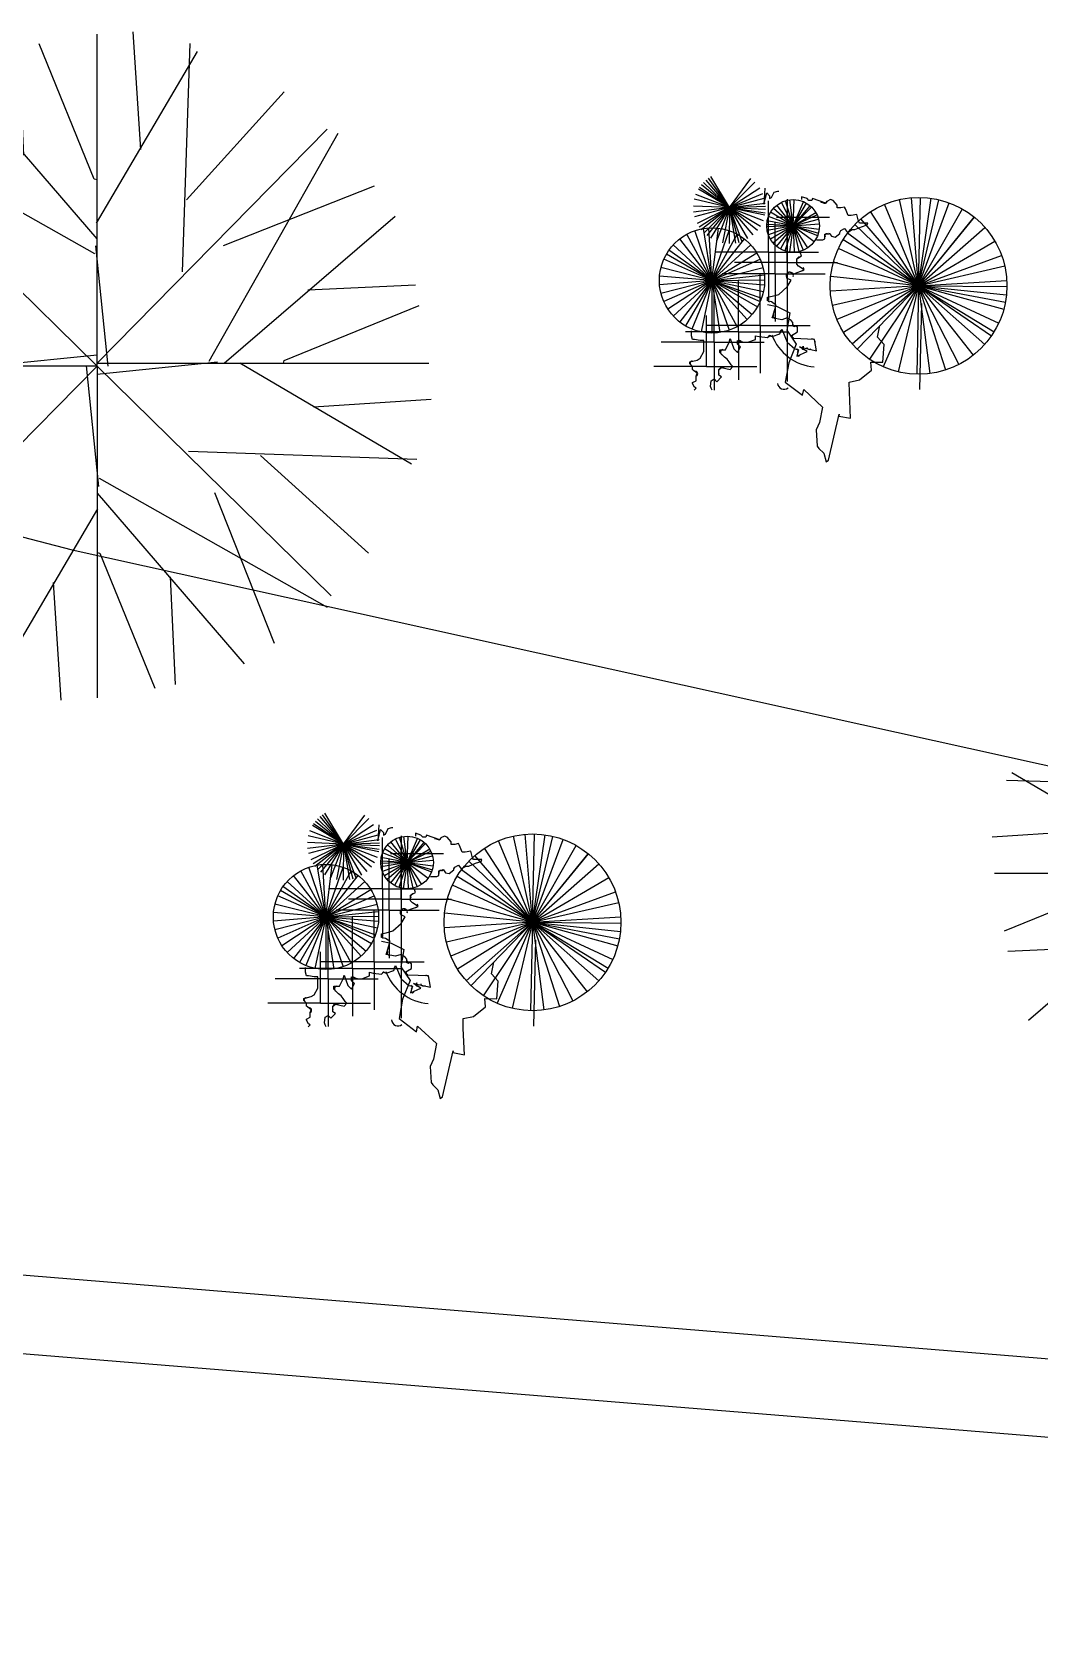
# Model space of a CAD drawing. Header units: millimetres. Extents: x 387 to 811, y 539 to 827.
# Drawn here: x 618.22 to 623.33, y 738.16 to 746.26 of the extents above; entities that cross this region are included whole.
import ezdxf

# ---------------------------------------------------------------- set-up
doc = ezdxf.new("R2010")
doc.units = ezdxf.units.MM
for name, color, linetype in [('cuvas de nível', 51, 'Continuous'), ('MOBILIARIO', 3, 'Continuous'), ('vegetação', 112, 'Continuous')]:
    doc.layers.add(name, color=color, linetype=linetype)

# ---------------------------------------------------------------- blocks, each defined once
blk = doc.blocks.new('T2', base_point=(179.76, 122.92))
for p, q in [((179.27, 156.4), (169.42, 180.59)), ((179.76, 122.92), (179.76, 182.32)), ((187.6, 161.67), (186.23, 182.74)), ((166.66, 160.66), (165.76, 179.9)), ((179.68, 148.48), (197.76, 179.21)), ((179.77, 145.68), (153.43, 176.25)), ((158.72, 145.53), (148.04, 172.54)), ((179.38, 143.01), (138.6, 166.06)), ((137.87, 164.08), (179.76, 122.92)), ((150.5, 138.92), (131.2, 156.4)), ((179.76, 156.27), (179.27, 156.4)), ((181.73, 122.9), (179.52, 144.47)), ((163.39, 138.18), (122.51, 139.57))]:
    blk.add_line(p, q)
blk = doc.blocks.new('AHUA1PL2')
for p, q in [((-0.0139, 0.9484), (-0.2932, 1.634)), ((0, 0), (0, 1.6829)), ((0.2221, 1.0978), (0.1833, 1.6947)), ((-0.3713, 1.0693), (-0.3968, 1.6144)), ((-0.0024, 0.7242), (0.5099, 1.5949)), ((0.0003, 0.6449), (-0.7461, 1.511)), ((-0.5963, 0.6406), (-0.8989, 1.4057)), ((-0.0108, 0.5691), (-1.1663, 1.2222)), ((-1.187, 1.1662), (0, 0)), ((-0.8293, 0.4533), (-1.376, 0.9485)), ((-0.0001, 0.9449), (-0.0139, 0.9484)), ((0.0558, -0.0005), (-0.007, 0.6104)), ((-0.464, 0.4323), (-1.6222, 0.4717))]:
    blk.add_line(p, q)
at = {"xscale": 0.02833333322, "yscale": 0.02833333322, "zscale": 0.02833333322}
for p, rotation in [((0, 0.0148), 269.9999999999999), ((0, 0), 89.99999999999999), ((0, 0), 180)]:
    blk.add_blockref('T2', p, dxfattribs=dict(at, rotation=rotation))

msp = doc.modelspace()

# ---------------------------------------------------------------- linework, layer by layer
at = {"layer": 'cuvas de nível'}
msp.add_polyline3d([(613.188, 744.9977, 81.9656), (618.4282, 743.6334, 81.9656), (626.0682, 741.9434, 81.9656), (633.6682, 740.1334, 81.9656), (635.3145, 739.1061, 81.9656)], dxfattribs=at)
at = {"layer": 'MOBILIARIO'}
for p, q in [((612.9336, 740.3858, 31.9656), (635.3145, 738.5545, 31.9656)), ((612.5127, 740.0189, 31.9656), (635.3151, 738.16, -1.4466))]:
    msp.add_line(p, q, dxfattribs=at)
at = {"layer": 'vegetação'}
for p, q in [((621.7602, 745.3705, 31.9656), (621.6084, 745.4725, 31.9656)), ((621.7602, 745.3705, 31.9656), (621.6182, 745.4857, 31.9656)), ((621.7602, 745.3705, 31.9656), (621.6291, 745.498, 31.9656)), ((621.7602, 745.3705, 31.9656), (621.642, 745.51, 31.9656)), ((621.7602, 745.3705, 31.9656), (621.654, 745.5193, 31.9656)), ((621.7602, 745.3705, 31.9656), (621.6666, 745.5276, 31.9656)), ((621.7602, 745.3705, 31.9656), (621.869, 745.5175, 31.9656)), ((621.7602, 745.3705, 31.9656), (621.8896, 745.4998, 31.9656)), ((621.7602, 745.3705, 31.9656), (621.9137, 745.4699, 31.9656)), ((621.7602, 745.3705, 31.9656), (621.9137, 745.4699, 31.9656)), ((621.7602, 745.3705, 31.9656), (621.5823, 745.4127, 31.9656)), ((621.7602, 745.3705, 31.9656), (621.5898, 745.4369, 31.9656)), ((621.7602, 745.3705, 31.9656), (621.6031, 745.4641, 31.9656)), ((621.7602, 745.3705, 31.9656), (621.929, 745.4409, 31.9656)), ((621.7602, 745.3705, 31.9656), (621.9369, 745.4176, 31.9656)), ((621.7602, 745.3705, 31.9656), (621.9417, 745.3931, 31.9656)), ((621.9587, 745.1444, 31.9656), (621.9587, 745.4045, 31.9656)), ((622.0831, 745.2774, 31.9656), (622.0245, 745.3973, 31.9656)), ((622.0831, 745.2774, 31.9656), (622.045, 745.4053, 31.9656)), ((622.0535, 745.4132, 31.9656), (622.0535, 744.4874, 31.9656)), ((622.0831, 745.2774, 31.9656), (622.0666, 745.4098, 31.9656)), ((622.0831, 745.2774, 31.9656), (622.0886, 745.4107, 31.9656)), ((622.0831, 745.2774, 31.9656), (622.1366, 745.3997, 31.9656)), ((622.0831, 745.2774, 31.9656), (622.1514, 745.392, 31.9656)), ((622.7195, 744.9736, 31.9656), (622.5465, 745.3871, 31.9656)), ((622.7195, 744.9736, 31.9656), (622.6231, 745.4114, 31.9656)), ((622.7195, 744.9736, 31.9656), (622.6828, 745.4203, 31.9656)), ((622.7195, 744.9736, 31.9656), (622.7292, 745.4217, 31.9656)), ((622.7195, 744.9736, 31.9656), (622.7831, 745.4173, 31.9656)), ((622.7195, 744.9736, 31.9656), (622.8226, 745.4098, 31.9656)), ((622.7195, 744.9736, 31.9656), (622.8742, 745.3943, 31.9656)), ((621.7602, 745.3705, 31.9656), (621.5775, 745.378, 31.9656)), ((621.7602, 745.3705, 31.9656), (621.5788, 745.3475, 31.9656)), ((621.7602, 745.3705, 31.9656), (621.5835, 745.3233, 31.9656)), ((621.7602, 745.3705, 31.9656), (621.5959, 745.2901, 31.9656)), ((621.7602, 745.3705, 31.9656), (621.6067, 745.271, 31.9656)), ((621.7602, 745.3705, 31.9656), (621.6163, 745.2576, 31.9656)), ((621.7602, 745.3705, 31.9656), (621.6309, 745.2411, 31.9656)), ((621.7602, 745.3705, 31.9656), (621.645, 745.2284, 31.9656)), ((621.7602, 745.3705, 31.9656), (621.6651, 745.2143, 31.9656)), ((621.7602, 745.3705, 31.9656), (621.6945, 745.1998, 31.9656)), ((621.7602, 745.3705, 31.9656), (621.726, 745.1908, 31.9656)), ((621.7602, 745.3705, 31.9656), (621.7587, 745.1876, 31.9656)), ((621.7602, 745.3705, 31.9656), (621.943, 745.3771, 31.9656)), ((621.7602, 745.3705, 31.9656), (621.8794, 745.2317, 31.9656)), ((621.7602, 745.3705, 31.9656), (621.8527, 745.2127, 31.9656)), ((621.7602, 745.3705, 31.9656), (621.9309, 745.3047, 31.9656)), ((621.7602, 745.3705, 31.9656), (621.9173, 745.2768, 31.9656)), ((621.7602, 745.3705, 31.9656), (621.9022, 745.2552, 31.9656)), ((621.7602, 745.3705, 31.9656), (621.9022, 745.2552, 31.9656)), ((621.7602, 745.3705, 31.9656), (621.9413, 745.3444, 31.9656)), ((621.7602, 745.3705, 31.9656), (621.943, 745.3629, 31.9656)), ((621.7602, 745.3705, 31.9656), (621.9392, 745.3329, 31.9656)), ((621.7602, 745.3705, 31.9656), (621.7914, 745.1902, 31.9656)), ((621.7602, 745.3705, 31.9656), (621.8074, 745.1937, 31.9656)), ((621.7602, 745.3705, 31.9656), (621.823, 745.1987, 31.9656)), ((622.0831, 745.2774, 31.9656), (621.9586, 745.3253, 31.9656)), ((622.0831, 745.2774, 31.9656), (621.9691, 745.3468, 31.9656)), ((622.0831, 745.2774, 31.9656), (621.9833, 745.366, 31.9656)), ((622.2678, 745.3206, 31.9656), (621.9994, 745.3206, 31.9656)), ((622.0831, 745.2774, 31.9656), (622.0008, 745.3824, 31.9656)), ((622.0538, 745.092, 31.9656), (622.0538, 745.3521, 31.9656)), ((622.0831, 745.2774, 31.9656), (622.1694, 745.3792, 31.9656)), ((622.0831, 745.2774, 31.9656), (622.1762, 745.3731, 31.9656)), ((622.0831, 745.2774, 31.9656), (622.1978, 745.3457, 31.9656)), ((622.0831, 745.2774, 31.9656), (622.2038, 745.3343, 31.9656)), ((622.0831, 745.2774, 31.9656), (622.2121, 745.3118, 31.9656)), ((622.0831, 745.2774, 31.9656), (622.2121, 745.3118, 31.9656)), ((622.7195, 744.9736, 31.9656), (622.4272, 745.3134, 31.9656)), ((622.7195, 744.9736, 31.9656), (622.4755, 745.3496, 31.9656)), ((622.7195, 744.9736, 31.9656), (622.9413, 745.3631, 31.9656)), ((622.7195, 744.9736, 31.9656), (623.0016, 745.3219, 31.9656)), ((622.7195, 744.9736, 31.9656), (623.0024, 745.3213, 31.9656)), ((621.6719, 745.0008, 31.9656), (621.5449, 745.2355, 31.9656)), ((621.6719, 745.0008, 31.9656), (621.5853, 745.2532, 31.9656)), ((621.6719, 745.0008, 31.9656), (621.628, 745.2641, 31.9656)), ((621.6719, 745.0008, 31.9656), (621.6562, 745.2672, 31.9656)), ((621.6719, 745.0008, 31.9656), (621.7041, 745.2658, 31.9656)), ((621.6719, 745.0008, 31.9656), (621.7586, 745.2532, 31.9656)), ((621.6719, 745.0008, 31.9656), (621.799, 745.2355, 31.9656)), ((622.0831, 745.2774, 31.9656), (621.9498, 745.2845, 31.9656)), ((622.0831, 745.2774, 31.9656), (621.9498, 745.2719, 31.9656)), ((622.0831, 745.2774, 31.9656), (621.9516, 745.2547, 31.9656)), ((622.0831, 745.2774, 31.9656), (621.952, 745.3023, 31.9656)), ((622.0831, 745.2774, 31.9656), (621.9578, 745.2315, 31.9656)), ((622.0831, 745.2774, 31.9656), (621.968, 745.2099, 31.9656)), ((622.0831, 745.2774, 31.9656), (621.9819, 745.1904, 31.9656)), ((621.992, 745.0348, 31.9656), (621.992, 745.295, 31.9656)), ((622.0831, 745.2774, 31.9656), (621.999, 745.1737, 31.9656)), ((622.0831, 745.2774, 31.9656), (621.999, 745.1737, 31.9656)), ((622.0831, 745.2774, 31.9656), (622.0189, 745.1604, 31.9656)), ((622.0831, 745.2774, 31.9656), (622.0408, 745.1508, 31.9656)), ((622.0831, 745.2774, 31.9656), (622.0641, 745.1453, 31.9656)), ((622.0831, 745.2774, 31.9656), (622.2161, 745.2882, 31.9656)), ((622.0831, 745.2774, 31.9656), (622.2156, 745.2609, 31.9656)), ((622.0831, 745.2774, 31.9656), (622.2077, 745.2294, 31.9656)), ((622.0831, 745.2774, 31.9656), (622.2115, 745.2408, 31.9656)), ((622.0831, 745.2774, 31.9656), (622.088, 745.144, 31.9656)), ((622.0831, 745.2774, 31.9656), (622.1117, 745.147, 31.9656)), ((622.0831, 745.2774, 31.9656), (622.1904, 745.198, 31.9656)), ((622.0831, 745.2774, 31.9656), (622.1557, 745.1654, 31.9656)), ((622.0831, 745.2774, 31.9656), (622.1345, 745.1542, 31.9656)), ((622.0831, 745.2774, 31.9656), (622.1557, 745.1654, 31.9656)), ((622.7195, 744.9736, 31.9656), (622.3589, 745.2399, 31.9656)), ((622.7195, 744.9736, 31.9656), (622.3964, 745.2843, 31.9656)), ((622.7195, 744.9736, 31.9656), (623.0557, 745.27, 31.9656)), ((621.6719, 745.0008, 31.9656), (621.4538, 745.1546, 31.9656)), ((621.6719, 745.0008, 31.9656), (621.4756, 745.1816, 31.9656)), ((621.6719, 745.0008, 31.9656), (621.508, 745.2114, 31.9656)), ((621.6719, 745.0008, 31.9656), (621.8359, 745.2114, 31.9656)), ((621.6719, 745.0008, 31.9656), (621.8683, 745.1816, 31.9656)), ((621.9587, 745.1444, 31.9656), (621.6903, 745.1444, 31.9656)), ((621.9587, 745.1444, 31.9656), (621.9587, 744.9018, 31.9656)), ((621.9587, 745.1444, 31.9656), (622.2125, 745.1444, 31.9656)), ((622.7195, 744.9736, 31.9656), (622.313, 745.1625, 31.9656)), ((622.7195, 744.9736, 31.9656), (622.3365, 745.2065, 31.9656)), ((622.7195, 744.9736, 31.9656), (623.106, 745.2005, 31.9656)), ((621.6719, 745.0008, 31.9656), (621.4132, 745.0663, 31.9656)), ((621.6719, 745.0008, 31.9656), (621.4275, 745.108, 31.9656)), ((621.6719, 745.0008, 31.9656), (621.4409, 745.1345, 31.9656)), ((621.6719, 745.0008, 31.9656), (621.8992, 745.1409, 31.9656)), ((621.6719, 745.0008, 31.9656), (621.9164, 745.108, 31.9656)), ((621.6719, 745.0008, 31.9656), (621.9307, 745.0663, 31.9656)), ((622.0538, 745.092, 31.9656), (621.7854, 745.092, 31.9656)), ((622.0538, 745.092, 31.9656), (622.3076, 745.092, 31.9656)), ((622.0538, 745.092, 31.9656), (622.0538, 744.8494, 31.9656)), ((622.7195, 744.9736, 31.9656), (622.2875, 745.0931, 31.9656)), ((622.7195, 744.9736, 31.9656), (623.1403, 745.1279, 31.9656)), ((622.7195, 744.9736, 31.9656), (623.1563, 745.0742, 31.9656)), ((621.6719, 745.0008, 31.9656), (621.4059, 745.0228, 31.9656)), ((621.6719, 745.0008, 31.9656), (621.4059, 744.9787, 31.9656)), ((621.6719, 745.0008, 31.9656), (621.4132, 744.9352, 31.9656)), ((621.6719, 745.0008, 31.9656), (621.4275, 744.8935, 31.9656)), ((621.6719, 745.0008, 31.9656), (621.4485, 744.8548, 31.9656)), ((621.6719, 745.0008, 31.9656), (621.4756, 744.82, 31.9656)), ((621.6719, 745.0008, 31.9656), (621.508, 744.7901, 31.9656)), ((621.6719, 745.0008, 31.9656), (621.5382, 744.7697, 31.9656)), ((621.6719, 745.0008, 31.9656), (621.5705, 744.7539, 31.9656)), ((621.6719, 745.0008, 31.9656), (621.6162, 744.7397, 31.9656)), ((621.6719, 745.0008, 31.9656), (621.6162, 744.7397, 31.9656)), ((621.6719, 745.0008, 31.9656), (621.9374, 745.0284, 31.9656)), ((621.6719, 745.0008, 31.9656), (621.9389, 745.0045, 31.9656)), ((621.6719, 745.0008, 31.9656), (621.933, 744.945, 31.9656)), ((621.6719, 745.0008, 31.9656), (621.938, 744.9787, 31.9656)), ((621.6719, 745.0008, 31.9656), (621.7586, 744.7483, 31.9656)), ((621.6719, 745.0008, 31.9656), (621.799, 744.766, 31.9656)), ((621.6719, 745.0008, 31.9656), (621.8754, 744.828, 31.9656)), ((621.6719, 745.0008, 31.9656), (621.8504, 744.8022, 31.9656)), ((621.6719, 745.0008, 31.9656), (621.9164, 744.8935, 31.9656)), ((621.6719, 745.0008, 31.9656), (621.903, 744.8671, 31.9656)), ((621.6719, 745.0008, 31.9656), (621.903, 744.8671, 31.9656)), ((621.6719, 745.0008, 31.9656), (621.9231, 744.9105, 31.9656)), ((621.6719, 745.0008, 31.9656), (621.6719, 744.7338, 31.9656)), ((621.6719, 745.0008, 31.9656), (621.7115, 744.7368, 31.9656)), ((621.992, 745.0348, 31.9656), (621.7236, 745.0348, 31.9656)), ((621.8065, 744.7396, 31.9656), (621.8065, 744.9997, 31.9656)), ((621.9159, 744.7729, 31.9656), (621.9159, 745.0331, 31.9656)), ((621.992, 745.0348, 31.9656), (622.2458, 745.0348, 31.9656)), ((621.992, 745.0348, 31.9656), (621.992, 744.7922, 31.9656)), ((622.7195, 744.9736, 31.9656), (622.2737, 745.0203, 31.9656)), ((622.7195, 744.9736, 31.9656), (623.1668, 745.0009, 31.9656)), ((621.6828, 744.6872, 31.9656), (621.6828, 744.9473, 31.9656)), ((622.7195, 744.9736, 31.9656), (622.2721, 744.9463, 31.9656)), ((622.7195, 744.9736, 31.9656), (622.2827, 744.8731, 31.9656)), ((622.7195, 744.9736, 31.9656), (622.3052, 744.8025, 31.9656)), ((622.7195, 744.9736, 31.9656), (622.339, 744.7367, 31.9656)), ((622.7195, 744.9736, 31.9656), (622.3832, 744.6773, 31.9656)), ((622.7195, 744.9736, 31.9656), (622.4072, 744.6521, 31.9656)), ((622.7195, 744.9736, 31.9656), (622.4697, 744.6015, 31.9656)), ((622.7195, 744.9736, 31.9656), (622.5401, 744.5629, 31.9656)), ((622.7195, 744.9736, 31.9656), (622.6163, 744.5375, 31.9656)), ((622.7195, 744.9736, 31.9656), (622.6163, 744.5375, 31.9656)), ((622.7195, 744.9736, 31.9656), (622.7097, 744.5255, 31.9656)), ((622.7195, 744.9736, 31.9656), (622.9242, 744.5749, 31.9656)), ((622.7195, 744.9736, 31.9656), (623.0893, 744.7204, 31.9656)), ((622.7195, 744.9736, 31.9656), (623.1024, 744.7408, 31.9656)), ((622.7195, 744.9736, 31.9656), (623.0547, 744.6761, 31.9656)), ((622.7195, 744.9736, 31.9656), (623.1024, 744.7408, 31.9656)), ((622.7195, 744.9736, 31.9656), (622.9962, 744.6211, 31.9656)), ((622.7195, 744.9736, 31.9656), (623.1259, 744.7847, 31.9656)), ((622.7195, 744.9736, 31.9656), (623.1515, 744.8542, 31.9656)), ((622.7195, 744.9736, 31.9656), (622.8558, 744.5467, 31.9656)), ((622.7195, 744.9736, 31.9656), (623.1652, 744.9269, 31.9656)), ((622.7195, 744.9736, 31.9656), (623.1598, 744.8902, 31.9656)), ((622.7195, 744.9736, 31.9656), (623.1677, 744.9701, 31.9656)), ((622.7195, 744.9736, 31.9656), (622.7762, 744.529, 31.9656)), ((621.6447, 744.5634, 31.9656), (621.6447, 744.8235, 31.9656)), ((622.7263, 744.4468, 31.9656), (622.7358, 744.8836, 31.9656)), ((621.8065, 744.7396, 31.9656), (621.5381, 744.7396, 31.9656)), ((621.9159, 744.7729, 31.9656), (621.6475, 744.7729, 31.9656)), ((621.8065, 744.7396, 31.9656), (621.8065, 744.497, 31.9656)), ((621.8065, 744.7396, 31.9656), (622.0603, 744.7396, 31.9656)), ((621.9159, 744.7729, 31.9656), (621.9159, 744.5303, 31.9656)), ((621.9159, 744.7729, 31.9656), (622.1697, 744.7729, 31.9656)), ((621.6828, 744.6872, 31.9656), (621.4144, 744.6872, 31.9656)), ((621.6828, 744.6872, 31.9656), (621.9366, 744.6872, 31.9656)), ((621.6828, 744.6872, 31.9656), (621.6828, 744.4446, 31.9656)), ((621.6447, 744.5634, 31.9656), (621.3763, 744.5634, 31.9656)), ((621.6447, 744.5634, 31.9656), (621.8986, 744.5634, 31.9656)), ((619.8029, 742.1416, 31.9656), (619.6458, 742.2352, 31.9656)), ((619.8029, 742.1416, 31.9656), (619.6511, 742.2436, 31.9656)), ((619.8029, 742.1416, 31.9656), (619.6609, 742.2568, 31.9656)), ((619.8029, 742.1416, 31.9656), (619.6718, 742.2691, 31.9656)), ((619.8029, 742.1416, 31.9656), (619.6847, 742.2812, 31.9656)), ((619.8029, 742.1416, 31.9656), (619.6966, 742.2905, 31.9656)), ((619.8029, 742.1416, 31.9656), (619.7093, 742.2987, 31.9656)), ((619.8029, 742.1416, 31.9656), (619.9116, 742.2886, 31.9656)), ((619.8029, 742.1416, 31.9656), (619.9322, 742.2709, 31.9656)), ((619.8029, 742.1416, 31.9656), (619.9564, 742.241, 31.9656)), ((619.8029, 742.1416, 31.9656), (619.9564, 742.241, 31.9656)), ((619.8029, 742.1416, 31.9656), (619.6202, 742.1491, 31.9656)), ((619.8029, 742.1416, 31.9656), (619.6249, 742.1838, 31.9656)), ((619.8029, 742.1416, 31.9656), (619.6325, 742.2081, 31.9656)), ((619.8029, 742.1416, 31.9656), (619.9717, 742.212, 31.9656)), ((619.8029, 742.1416, 31.9656), (619.9796, 742.1887, 31.9656)), ((619.8029, 742.1416, 31.9656), (619.9844, 742.1642, 31.9656)), ((619.8029, 742.1416, 31.9656), (619.9857, 742.1482, 31.9656)), ((620.0013, 741.9155, 31.9656), (620.0013, 742.1756, 31.9656)), ((620.1258, 742.0485, 31.9656), (620.0435, 742.1536, 31.9656)), ((620.1258, 742.0485, 31.9656), (620.0672, 742.1684, 31.9656)), ((620.1258, 742.0485, 31.9656), (620.0877, 742.1764, 31.9656)), ((620.0962, 742.1843, 31.9656), (620.0962, 741.2585, 31.9656)), ((620.1258, 742.0485, 31.9656), (620.1093, 742.181, 31.9656)), ((620.1258, 742.0485, 31.9656), (620.1313, 742.1819, 31.9656)), ((620.1258, 742.0485, 31.9656), (620.1793, 742.1708, 31.9656)), ((620.1258, 742.0485, 31.9656), (620.1941, 742.1632, 31.9656)), ((620.1258, 742.0485, 31.9656), (620.212, 742.1504, 31.9656)), ((620.7621, 741.7448, 31.9656), (620.5892, 742.1583, 31.9656)), ((620.7621, 741.7448, 31.9656), (620.6658, 742.1825, 31.9656)), ((620.7621, 741.7448, 31.9656), (620.7254, 742.1915, 31.9656)), ((620.7621, 741.7448, 31.9656), (620.7719, 742.1929, 31.9656)), ((620.7621, 741.7448, 31.9656), (620.8258, 742.1884, 31.9656)), ((620.7621, 741.7448, 31.9656), (620.8653, 742.1809, 31.9656)), ((620.7621, 741.7448, 31.9656), (620.9168, 742.1654, 31.9656)), ((619.8029, 742.1416, 31.9656), (619.6214, 742.1186, 31.9656)), ((619.8029, 742.1416, 31.9656), (619.6262, 742.0944, 31.9656)), ((619.8029, 742.1416, 31.9656), (619.6386, 742.0613, 31.9656)), ((619.8029, 742.1416, 31.9656), (619.6494, 742.0421, 31.9656)), ((619.8029, 742.1416, 31.9656), (619.6589, 742.0288, 31.9656)), ((619.8029, 742.1416, 31.9656), (619.6736, 742.0123, 31.9656)), ((619.8029, 742.1416, 31.9656), (619.6876, 741.9996, 31.9656)), ((619.8029, 742.1416, 31.9656), (619.7078, 741.9854, 31.9656)), ((619.8029, 742.1416, 31.9656), (619.7372, 741.9709, 31.9656)), ((619.8029, 742.1416, 31.9656), (619.7687, 741.9619, 31.9656)), ((619.8029, 742.1416, 31.9656), (619.8013, 741.9587, 31.9656)), ((619.8029, 742.1416, 31.9656), (619.9221, 742.0028, 31.9656)), ((619.8029, 742.1416, 31.9656), (619.8954, 741.9838, 31.9656)), ((619.8029, 742.1416, 31.9656), (619.9736, 742.0759, 31.9656)), ((619.8029, 742.1416, 31.9656), (619.96, 742.048, 31.9656)), ((619.8029, 742.1416, 31.9656), (619.9449, 742.0263, 31.9656)), ((619.8029, 742.1416, 31.9656), (619.9449, 742.0263, 31.9656)), ((619.8029, 742.1416, 31.9656), (619.9839, 742.1155, 31.9656)), ((619.8029, 742.1416, 31.9656), (619.9856, 742.134, 31.9656)), ((619.8029, 742.1416, 31.9656), (619.9819, 742.1041, 31.9656)), ((619.8029, 742.1416, 31.9656), (619.834, 741.9614, 31.9656)), ((619.8029, 742.1416, 31.9656), (619.85, 741.9649, 31.9656)), ((619.8029, 742.1416, 31.9656), (619.8657, 741.9698, 31.9656)), ((620.1258, 742.0485, 31.9656), (619.9947, 742.0735, 31.9656)), ((620.1258, 742.0485, 31.9656), (620.0012, 742.0965, 31.9656)), ((620.1258, 742.0485, 31.9656), (620.0118, 742.1179, 31.9656)), ((620.1258, 742.0485, 31.9656), (620.026, 742.1372, 31.9656)), ((620.0346, 741.806, 31.9656), (620.0346, 742.0661, 31.9656)), ((620.3105, 742.0917, 31.9656), (620.0421, 742.0917, 31.9656)), ((620.0965, 741.8631, 31.9656), (620.0965, 742.1233, 31.9656)), ((620.1258, 742.0485, 31.9656), (620.2188, 742.1442, 31.9656)), ((620.1258, 742.0485, 31.9656), (620.2404, 742.1168, 31.9656)), ((620.1258, 742.0485, 31.9656), (620.2465, 742.1054, 31.9656)), ((620.1258, 742.0485, 31.9656), (620.2547, 742.0829, 31.9656)), ((620.1258, 742.0485, 31.9656), (620.2547, 742.0829, 31.9656)), ((620.7621, 741.7448, 31.9656), (620.4699, 742.0846, 31.9656)), ((620.7621, 741.7448, 31.9656), (620.5181, 742.1207, 31.9656)), ((620.7621, 741.7448, 31.9656), (620.984, 742.1342, 31.9656)), ((620.7621, 741.7448, 31.9656), (621.0443, 742.093, 31.9656)), ((620.7621, 741.7448, 31.9656), (621.0451, 742.0924, 31.9656)), ((619.7146, 741.7719, 31.9656), (619.5876, 742.0067, 31.9656)), ((619.7146, 741.7719, 31.9656), (619.6279, 742.0244, 31.9656)), ((619.7146, 741.7719, 31.9656), (619.6707, 742.0352, 31.9656)), ((619.7146, 741.7719, 31.9656), (619.6989, 742.0384, 31.9656)), ((619.7146, 741.7719, 31.9656), (619.7467, 742.0369, 31.9656)), ((619.7146, 741.7719, 31.9656), (619.8013, 742.0244, 31.9656)), ((619.7146, 741.7719, 31.9656), (619.8417, 742.0067, 31.9656)), ((620.1258, 742.0485, 31.9656), (619.9924, 742.043, 31.9656)), ((620.1258, 742.0485, 31.9656), (619.9925, 742.0556, 31.9656)), ((620.1258, 742.0485, 31.9656), (619.9943, 742.0258, 31.9656)), ((620.1258, 742.0485, 31.9656), (620.0004, 742.0027, 31.9656)), ((620.1258, 742.0485, 31.9656), (620.0106, 741.981, 31.9656)), ((620.1258, 742.0485, 31.9656), (620.0245, 741.9616, 31.9656)), ((620.1258, 742.0485, 31.9656), (620.0417, 741.9449, 31.9656)), ((620.1258, 742.0485, 31.9656), (620.0417, 741.9449, 31.9656)), ((620.1258, 742.0485, 31.9656), (620.0615, 741.9315, 31.9656)), ((620.1258, 742.0485, 31.9656), (620.0835, 741.9219, 31.9656)), ((620.1258, 742.0485, 31.9656), (620.1067, 741.9164, 31.9656)), ((620.1258, 742.0485, 31.9656), (620.2588, 742.0593, 31.9656)), ((620.1258, 742.0485, 31.9656), (620.2582, 742.032, 31.9656)), ((620.1258, 742.0485, 31.9656), (620.2503, 742.0006, 31.9656)), ((620.1258, 742.0485, 31.9656), (620.2541, 742.0119, 31.9656)), ((620.1258, 742.0485, 31.9656), (620.1306, 741.9151, 31.9656)), ((620.1258, 742.0485, 31.9656), (620.1544, 741.9181, 31.9656)), ((620.1258, 742.0485, 31.9656), (620.2331, 741.9691, 31.9656)), ((620.1258, 742.0485, 31.9656), (620.1984, 741.9365, 31.9656)), ((620.1258, 742.0485, 31.9656), (620.1772, 741.9253, 31.9656)), ((620.1258, 742.0485, 31.9656), (620.1984, 741.9365, 31.9656)), ((620.7621, 741.7448, 31.9656), (620.4016, 742.011, 31.9656)), ((620.7621, 741.7448, 31.9656), (620.4391, 742.0554, 31.9656)), ((620.7621, 741.7448, 31.9656), (621.0984, 742.0411, 31.9656)), ((619.7146, 741.7719, 31.9656), (619.4836, 741.9056, 31.9656)), ((619.7146, 741.7719, 31.9656), (619.4965, 741.9258, 31.9656)), ((619.7146, 741.7719, 31.9656), (619.5182, 741.9527, 31.9656)), ((619.7146, 741.7719, 31.9656), (619.5507, 741.9825, 31.9656)), ((619.7146, 741.7719, 31.9656), (619.8786, 741.9825, 31.9656)), ((619.7146, 741.7719, 31.9656), (619.911, 741.9527, 31.9656)), ((619.7146, 741.7719, 31.9656), (619.9418, 741.912, 31.9656)), ((620.0013, 741.9155, 31.9656), (619.7329, 741.9155, 31.9656)), ((620.0013, 741.9155, 31.9656), (620.0013, 741.6729, 31.9656)), ((620.0013, 741.9155, 31.9656), (620.2552, 741.9155, 31.9656)), ((620.7621, 741.7448, 31.9656), (620.3557, 741.9337, 31.9656)), ((620.7621, 741.7448, 31.9656), (620.3792, 741.9776, 31.9656)), ((620.7621, 741.7448, 31.9656), (621.1487, 741.9716, 31.9656)), ((619.7146, 741.7719, 31.9656), (619.4558, 741.8374, 31.9656)), ((619.7146, 741.7719, 31.9656), (619.4702, 741.8791, 31.9656)), ((619.7146, 741.7719, 31.9656), (619.9591, 741.8791, 31.9656)), ((619.7146, 741.7719, 31.9656), (619.9734, 741.8374, 31.9656)), ((620.0965, 741.8631, 31.9656), (619.8281, 741.8631, 31.9656)), ((620.0965, 741.8631, 31.9656), (620.3503, 741.8631, 31.9656)), ((620.0965, 741.8631, 31.9656), (620.0965, 741.6205, 31.9656)), ((620.7621, 741.7448, 31.9656), (620.3301, 741.8642, 31.9656)), ((620.7621, 741.7448, 31.9656), (621.183, 741.899, 31.9656)), ((620.7621, 741.7448, 31.9656), (621.1989, 741.8453, 31.9656)), ((619.7146, 741.7719, 31.9656), (619.4486, 741.7939, 31.9656)), ((619.7146, 741.7719, 31.9656), (619.4486, 741.7499, 31.9656)), ((619.7146, 741.7719, 31.9656), (619.4558, 741.7064, 31.9656)), ((619.7146, 741.7719, 31.9656), (619.4702, 741.6647, 31.9656)), ((619.7146, 741.7719, 31.9656), (619.4911, 741.6259, 31.9656)), ((619.7146, 741.7719, 31.9656), (619.5182, 741.5911, 31.9656)), ((619.7146, 741.7719, 31.9656), (619.5507, 741.5612, 31.9656)), ((619.7146, 741.7719, 31.9656), (619.5809, 741.5409, 31.9656)), ((619.7146, 741.7719, 31.9656), (619.6131, 741.525, 31.9656)), ((619.7146, 741.7719, 31.9656), (619.6588, 741.5109, 31.9656)), ((619.7146, 741.7719, 31.9656), (619.6588, 741.5109, 31.9656)), ((619.7146, 741.7719, 31.9656), (619.9801, 741.7995, 31.9656)), ((619.7146, 741.7719, 31.9656), (619.9815, 741.7756, 31.9656)), ((619.7146, 741.7719, 31.9656), (619.9757, 741.7161, 31.9656)), ((619.7146, 741.7719, 31.9656), (619.9806, 741.7499, 31.9656)), ((619.7146, 741.7719, 31.9656), (619.8013, 741.5194, 31.9656)), ((619.7146, 741.7719, 31.9656), (619.8417, 741.5371, 31.9656)), ((619.7146, 741.7719, 31.9656), (619.9181, 741.5991, 31.9656)), ((619.7146, 741.7719, 31.9656), (619.893, 741.5733, 31.9656)), ((619.7146, 741.7719, 31.9656), (619.9591, 741.6647, 31.9656)), ((619.7146, 741.7719, 31.9656), (619.9456, 741.6382, 31.9656)), ((619.7146, 741.7719, 31.9656), (619.9456, 741.6382, 31.9656)), ((619.7146, 741.7719, 31.9656), (619.9658, 741.6816, 31.9656)), ((619.7146, 741.7719, 31.9656), (619.7146, 741.505, 31.9656)), ((619.7146, 741.7719, 31.9656), (619.7541, 741.5079, 31.9656)), ((620.0346, 741.806, 31.9656), (619.7662, 741.806, 31.9656)), ((619.8491, 741.5107, 31.9656), (619.8491, 741.7709, 31.9656)), ((619.9585, 741.544, 31.9656), (619.9585, 741.8042, 31.9656)), ((620.0346, 741.806, 31.9656), (620.2885, 741.806, 31.9656)), ((620.0346, 741.806, 31.9656), (620.0346, 741.5634, 31.9656)), ((620.7621, 741.7448, 31.9656), (620.3148, 741.7175, 31.9656)), ((620.7621, 741.7448, 31.9656), (620.3164, 741.7915, 31.9656)), ((620.7621, 741.7448, 31.9656), (620.3254, 741.6442, 31.9656)), ((620.7621, 741.7448, 31.9656), (620.3479, 741.5737, 31.9656)), ((620.7621, 741.7448, 31.9656), (620.3817, 741.5078, 31.9656)), ((620.7621, 741.7448, 31.9656), (620.4259, 741.4484, 31.9656)), ((620.7621, 741.7448, 31.9656), (620.4499, 741.4232, 31.9656)), ((620.7621, 741.7448, 31.9656), (620.5123, 741.3726, 31.9656)), ((620.7621, 741.7448, 31.9656), (620.5828, 741.334, 31.9656)), ((620.7621, 741.7448, 31.9656), (620.659, 741.3086, 31.9656)), ((620.7621, 741.7448, 31.9656), (620.659, 741.3086, 31.9656)), ((620.7621, 741.7448, 31.9656), (620.7524, 741.2967, 31.9656)), ((620.7621, 741.7448, 31.9656), (621.2095, 741.7721, 31.9656)), ((620.7621, 741.7448, 31.9656), (620.9669, 741.346, 31.9656)), ((620.7621, 741.7448, 31.9656), (621.132, 741.4915, 31.9656)), ((620.7621, 741.7448, 31.9656), (621.1451, 741.5119, 31.9656)), ((620.7621, 741.7448, 31.9656), (621.0974, 741.4473, 31.9656)), ((620.7621, 741.7448, 31.9656), (621.1451, 741.5119, 31.9656)), ((620.7621, 741.7448, 31.9656), (621.0389, 741.3922, 31.9656)), ((620.7621, 741.7448, 31.9656), (621.1686, 741.5558, 31.9656)), ((620.7621, 741.7448, 31.9656), (621.1941, 741.6253, 31.9656)), ((620.7621, 741.7448, 31.9656), (620.8984, 741.3178, 31.9656)), ((620.7621, 741.7448, 31.9656), (621.2079, 741.6981, 31.9656)), ((620.7621, 741.7448, 31.9656), (621.2025, 741.6613, 31.9656)), ((620.7621, 741.7448, 31.9656), (621.2103, 741.7413, 31.9656)), ((620.7621, 741.7448, 31.9656), (620.8189, 741.3002, 31.9656)), ((619.7255, 741.4583, 31.9656), (619.7255, 741.7185, 31.9656)), ((619.6874, 741.3345, 31.9656), (619.6874, 741.5947, 31.9656)), ((620.7689, 741.218, 31.9656), (620.7784, 741.6547, 31.9656)), ((619.8491, 741.5107, 31.9656), (619.5807, 741.5107, 31.9656)), ((619.9585, 741.544, 31.9656), (619.6901, 741.544, 31.9656)), ((619.8491, 741.5107, 31.9656), (619.8491, 741.2681, 31.9656)), ((619.8491, 741.5107, 31.9656), (620.103, 741.5107, 31.9656)), ((619.9585, 741.544, 31.9656), (619.9585, 741.3014, 31.9656)), ((619.9585, 741.544, 31.9656), (620.2124, 741.544, 31.9656)), ((619.7255, 741.4583, 31.9656), (619.4571, 741.4583, 31.9656)), ((619.7255, 741.4583, 31.9656), (619.9793, 741.4583, 31.9656)), ((619.7255, 741.4583, 31.9656), (619.7255, 741.2157, 31.9656)), ((619.6874, 741.3345, 31.9656), (619.419, 741.3345, 31.9656)), ((619.6874, 741.3345, 31.9656), (619.9412, 741.3345, 31.9656))]:
    msp.add_line(p, q, dxfattribs=at)
at = {"layer": 'vegetação', "elevation": 31.9656}
for points in [[(621.9396, 745.4682), (621.9349, 745.3872), (621.9492, 745.4444), (621.9634, 745.4301), (621.9634, 745.4158), (621.9729, 745.4206), (621.9872, 745.4491), (621.9872, 745.4491), (622.0062, 745.4539), (622.011, 745.4539)], [(622.2012, 745.2063), (622.2345, 745.2063), (622.2441, 745.211), (622.2441, 745.2301), (622.2441, 745.2348), (622.2678, 745.2396), (622.2774, 745.2253), (622.2964, 745.2206), (622.3202, 745.2396), (622.3202, 745.2444), (622.3249, 745.2539), (622.3439, 745.2634), (622.3439, 745.2634), (622.3582, 745.2444), (622.382, 745.2587), (622.3963, 745.2587), (622.4296, 745.2729), (622.4581, 745.2825), (622.4629, 745.292), (622.4343, 745.292), (622.42, 745.292), (622.4153, 745.3015), (622.4058, 745.3348), (622.3772, 745.3301), (622.3677, 745.3301), (622.363, 745.3301), (622.3487, 745.3634), (622.3439, 745.3729), (622.3249, 745.3682), (622.3249, 745.3682), (622.3059, 745.3682), (622.3059, 745.3825), (622.2869, 745.4063), (622.2726, 745.411), (622.2536, 745.4015), (622.2488, 745.392), (622.1822, 745.4158), (622.1775, 745.4063), (622.1632, 745.4063), (622.1537, 745.4158), (622.1251, 745.4253), (622.1251, 745.411)], [(622.2246, 745.4016), (622.2246, 745.3975), (622.2271, 745.3983), (622.2303, 745.3983), (622.2319, 745.3983), (622.2327, 745.3967), (622.2344, 745.3959), (622.236, 745.3951), (622.24, 745.3934), (622.2408, 745.3934), (622.2473, 745.3918), (622.2506, 745.3959), (622.2506, 745.3967), (622.2554, 745.4024)], [(621.6726, 744.4436), (621.6685, 744.4538), (621.6638, 744.4634), (621.6685, 744.4919), (621.6828, 744.5015), (621.6971, 744.4872), (621.7209, 744.511), (621.7066, 744.5205), (621.7066, 744.5491), (621.7209, 744.5586), (621.7637, 744.5491), (621.7779, 744.5634), (621.7684, 744.5729), (621.7589, 744.5872), (621.7494, 744.6015), (621.7351, 744.611), (621.7113, 744.6348), (621.7113, 744.6491), (621.7399, 744.6491), (621.7589, 744.6872), (621.7637, 744.7062), (621.7827, 744.6539), (621.8017, 744.6348), (621.816, 744.6634), (621.8017, 744.6777), (621.8017, 744.6967), (621.835, 744.6872), (621.854, 744.6872), (621.8921, 744.7015), (621.8921, 744.7205), (621.9111, 744.7158), (621.9539, 744.711), (621.9634, 744.7205), (621.9777, 744.7158), (622.0157, 744.7301), (622.0253, 744.7539), (622.0538, 744.6872), (622.0919, 744.6539), (622.1109, 744.6491), (622.1014, 744.6158), (622.1537, 744.6396), (622.1156, 744.6634), (622.2012, 744.6443), (622.1917, 744.7015), (622.0871, 744.7062), (622.0728, 744.7205), (622.1061, 744.7396), (622.1061, 744.7634), (622.0966, 744.7681), (622.0823, 744.7681), (622.0823, 744.7872), (622.0728, 744.7967), (622.0538, 744.811), (622.0253, 744.8015), (621.9777, 744.811), (621.9825, 744.8253), (621.9967, 744.8777), (621.9872, 744.8824), (621.9729, 744.892), (621.9539, 744.8967), (621.9539, 744.9158), (621.9777, 744.9205), (622.011, 744.9301), (622.0538, 744.9682), (622.0728, 745.0015), (622.0538, 745.011), (622.049, 745.0301), (622.0633, 745.0444), (622.0871, 745.0348), (622.1394, 745.0539), (622.1109, 745.0729), (622.1014, 745.0825), (622.1014, 745.1015), (622.1014, 745.1015), (622.1014, 745.111), (622.1251, 745.1253), (622.1204, 745.1396)], [(621.9531, 744.8779), (622.0022, 744.8687), (622.0673, 744.8363), (622.0581, 744.7872), (622.0508, 744.748), (622.0987, 744.6781), (622.0607, 744.5836), (622.0423, 744.4855), (622.1313, 744.4181), (622.1369, 744.4475), (622.232, 744.3586), (622.2173, 744.2801), (622.2002, 744.2427), (622.2051, 744.1606), (622.2131, 744.1489), (622.2389, 744.1238), (622.2512, 744.0809), (622.2629, 744.0888), (622.3168, 744.3224), (622.3149, 744.3126), (622.3739, 744.3016), (622.3683, 744.4346), (622.3676, 744.4855), (622.4204, 744.496), (622.4806, 744.5456), (622.4781, 744.5867), (622.5389, 744.5855), (622.5456, 744.6756), (622.5118, 744.7124), (622.5228, 744.7713)], [(621.5822, 744.4436), (621.5924, 744.4538), (621.5829, 744.4586), (621.5734, 744.4777), (621.5734, 744.4824), (621.5924, 744.4919), (621.5924, 744.5158), (621.5972, 744.53), (621.5782, 744.5443), (621.5734, 744.5491), (621.5734, 744.5634), (621.5591, 744.5777), (621.5591, 744.5872), (621.5972, 744.5967), (621.6115, 744.6062), (621.6305, 744.6396), (621.6305, 744.6967), (621.6115, 744.6967), (621.5829, 744.7015), (621.5734, 744.7015), (621.5686, 744.7205), (621.5686, 744.7253), (621.5686, 744.7348), (621.5686, 744.7443)], [(619.9823, 742.2393), (619.9776, 742.1584), (619.9918, 742.2155), (620.0061, 742.2012), (620.0061, 742.1869), (620.0156, 742.1917), (620.0299, 742.2203), (620.0299, 742.2203), (620.0489, 742.225), (620.0537, 742.225)], [(620.2439, 741.9774), (620.2772, 741.9774), (620.2867, 741.9822), (620.2867, 742.0012), (620.2867, 742.006), (620.3105, 742.0107), (620.32, 741.9964), (620.339, 741.9917), (620.3628, 742.0107), (620.3628, 742.0155), (620.3676, 742.025), (620.3866, 742.0345), (620.3866, 742.0345), (620.4009, 742.0155), (620.4247, 742.0298), (620.4389, 742.0298), (620.4722, 742.0441), (620.5008, 742.0536), (620.5055, 742.0631), (620.477, 742.0631), (620.4627, 742.0631), (620.458, 742.0726), (620.4484, 742.106), (620.4199, 742.1012), (620.4104, 742.1012), (620.4056, 742.1012), (620.3914, 742.1345), (620.3866, 742.1441), (620.3676, 742.1393), (620.3676, 742.1393), (620.3486, 742.1393), (620.3486, 742.1536), (620.3295, 742.1774), (620.3153, 742.1822), (620.2962, 742.1726), (620.2915, 742.1631), (620.2249, 742.1869), (620.2201, 742.1774), (620.2059, 742.1774), (620.1964, 742.1869), (620.1678, 742.1965), (620.1678, 742.1822)], [(620.2673, 742.1727), (620.2673, 742.1686), (620.2697, 742.1694), (620.273, 742.1694), (620.2746, 742.1694), (620.2754, 742.1678), (620.277, 742.167), (620.2787, 742.1662), (620.2827, 742.1646), (620.2835, 742.1646), (620.29, 742.1629), (620.2932, 742.167), (620.2932, 742.1678), (620.2981, 742.1735)], [(619.7153, 741.2148), (619.7112, 741.225), (619.7064, 741.2345), (619.7112, 741.2631), (619.7255, 741.2726), (619.7397, 741.2583), (619.7635, 741.2821), (619.7492, 741.2916), (619.7492, 741.3202), (619.7635, 741.3297), (619.8063, 741.3202), (619.8206, 741.3345), (619.8111, 741.344), (619.8016, 741.3583), (619.7921, 741.3726), (619.7778, 741.3821), (619.754, 741.4059), (619.754, 741.4202), (619.7825, 741.4202), (619.8016, 741.4583), (619.8063, 741.4774), (619.8254, 741.425), (619.8444, 741.4059), (619.8586, 741.4345), (619.8444, 741.4488), (619.8444, 741.4678), (619.8777, 741.4583), (619.8967, 741.4583), (619.9347, 741.4726), (619.9347, 741.4917), (619.9538, 741.4869), (619.9966, 741.4821), (620.0061, 741.4917), (620.0204, 741.4869), (620.0584, 741.5012), (620.0679, 741.525), (620.0965, 741.4583), (620.1345, 741.425), (620.1535, 741.4202), (620.144, 741.3869), (620.1964, 741.4107), (620.1583, 741.4345), (620.2439, 741.4155), (620.2344, 741.4726), (620.1298, 741.4774), (620.1155, 741.4917), (620.1488, 741.5107), (620.1488, 741.5345), (620.1393, 741.5393), (620.125, 741.5393), (620.125, 741.5583), (620.1155, 741.5678), (620.0965, 741.5821), (620.0679, 741.5726), (620.0204, 741.5821), (620.0251, 741.5964), (620.0394, 741.6488), (620.0299, 741.6536), (620.0156, 741.6631), (619.9966, 741.6679), (619.9966, 741.6869), (620.0204, 741.6917), (620.0537, 741.7012), (620.0965, 741.7393), (620.1155, 741.7726), (620.0965, 741.7821), (620.0917, 741.8012), (620.106, 741.8155), (620.1298, 741.806), (620.1821, 741.825), (620.1535, 741.8441), (620.144, 741.8536), (620.144, 741.8726), (620.144, 741.8726), (620.144, 741.8822), (620.1678, 741.8964), (620.1631, 741.9107)], [(619.9958, 741.6491), (620.0449, 741.6399), (620.11, 741.6074), (620.1008, 741.5583), (620.0935, 741.5191), (620.1414, 741.4492), (620.1033, 741.3548), (620.085, 741.2567), (620.174, 741.1892), (620.1795, 741.2186), (620.2747, 741.1297), (620.26, 741.0513), (620.2428, 741.0139), (620.2478, 740.9317), (620.2558, 740.92), (620.2816, 740.8949), (620.2939, 740.852), (620.3055, 740.86), (620.3594, 741.0936), (620.3576, 741.0838), (620.4165, 741.0727), (620.4109, 741.2058), (620.4103, 741.2567), (620.4631, 741.2671), (620.5232, 741.3168), (620.5208, 741.3578), (620.5815, 741.3566), (620.5882, 741.4467), (620.5545, 741.4835), (620.5655, 741.5424)], [(619.6249, 741.2148), (619.6351, 741.225), (619.6256, 741.2297), (619.6161, 741.2488), (619.6161, 741.2535), (619.6351, 741.2631), (619.6351, 741.2869), (619.6399, 741.3012), (619.6208, 741.3155), (619.6161, 741.3202), (619.6161, 741.3345), (619.6018, 741.3488), (619.6018, 741.3583), (619.6399, 741.3678), (619.6541, 741.3774), (619.6731, 741.4107), (619.6731, 741.4678), (619.6541, 741.4678), (619.6256, 741.4726), (619.6161, 741.4726), (619.6113, 741.4917), (619.6113, 741.4964), (619.6113, 741.5059), (619.6113, 741.5155)]]:
    msp.add_lwpolyline(points, dxfattribs=at)
at = {"layer": 'vegetação'}
for centre, radius in [((622.0831, 745.2774, 31.9656), 0.1335), ((622.7195, 744.9736, 31.9656), 0.4482), ((621.6719, 745.0008, 31.9656), 0.2669), ((620.1258, 742.0485, 31.9656), 0.1335), ((620.7621, 741.7448, 31.9656), 0.4482), ((619.7146, 741.7719, 31.9656), 0.2669)]:
    msp.add_circle(centre, radius, dxfattribs=at)
for centre, radius, start, end in [((622.2537, 745.227, 31.9656), 0.0104, 69.38637, 212.49387), ((622.2599, 745.2434, 31.9656), 0.00712, 249.38637, 352.60242), ((622.1167, 745.103, 31.9656), 0.0161, 96.68165, 198.43918), ((622.1286, 745.0585, 31.9656), 0.00951, 262.38633, 55.15935), ((622.068, 745.0232, 31.9656), 0.0197, 119.00968, 219.10834), ((622.067, 745.025, 31.9656), 0.0177, 347.86592, 119.00968), ((621.9658, 744.9043, 31.9656), 0.0118, 155.50273, 254.84559), ((621.9928, 744.8186, 31.9656), 0.0109, 137.83145, 272.80722), ((622.0241, 744.7404, 31.9656), 0.00697, 18.23458, 193.69272), ((622.0889, 744.7742, 31.9656), 0.00683, 145.87715, 315.47557), ((621.8112, 744.6841, 31.9656), 0.0112, 43.54659, 223.05143), ((621.9651, 744.7128, 31.9656), 0.00811, 57.22828, 172.37496), ((622.2101, 744.8108, 31.9656), 0.2496, 200.10385, 265.4803), ((622.0862, 744.7177, 31.9656), 0.00867, 96.40863, 263.59137), ((622.1342, 744.6576, 31.9656), 0.00698, 67.24827, 268.59079), ((622.1666, 744.6663, 31.9656), 0.0154, 199.56233, 303.52587), ((622.1807, 744.6899, 31.9656), 0.0137, 352.14283, 114.05093), ((621.5697, 744.5813, 31.9656), 0.00929, 59.75331, 222.99469), ((621.729, 744.6358, 31.9656), 0.0141, 100.30904, 238.73312), ((622.1, 744.643, 31.9656), 0.00988, 309.13002, 75.89862), ((622.1109, 744.6242, 31.9656), 0.0076, 190.17697, 334.61605), ((621.5875, 744.5273, 31.9656), 0.0119, 295.51533, 107.1789), ((621.7241, 744.5391, 31.9656), 0.0195, 59.08743, 210.9821), ((622.0369, 744.4813, 31.9656), 0.0328, 184.54814, 308.64513), ((620.2964, 741.9982, 31.9656), 0.0104, 69.38637, 212.49387), ((620.3026, 742.0146, 31.9656), 0.00712, 249.38637, 352.60242), ((620.1594, 741.8741, 31.9656), 0.0161, 96.68165, 198.43918), ((620.1712, 741.8296, 31.9656), 0.00951, 262.38633, 55.15935), ((620.1107, 741.7943, 31.9656), 0.0197, 119.00968, 219.10834), ((620.1097, 741.7961, 31.9656), 0.0177, 347.86592, 119.00968), ((620.0085, 741.6755, 31.9656), 0.0118, 155.50273, 254.84559), ((620.0355, 741.5897, 31.9656), 0.0109, 137.83145, 272.80722), ((620.0667, 741.5115, 31.9656), 0.00697, 18.23458, 193.69272), ((620.1288, 741.4888, 31.9656), 0.00867, 96.40863, 263.59137), ((620.1316, 741.5453, 31.9656), 0.00683, 145.87715, 315.47557), ((619.7717, 741.407, 31.9656), 0.0141, 100.30904, 238.73312), ((619.8538, 741.4552, 31.9656), 0.0112, 43.54659, 223.05143), ((620.0077, 741.4839, 31.9656), 0.00811, 57.22828, 172.37496), ((620.2528, 741.5819, 31.9656), 0.2496, 200.10385, 265.4803), ((620.1427, 741.4141, 31.9656), 0.00988, 309.13002, 75.89862), ((620.1768, 741.4287, 31.9656), 0.00698, 67.24827, 268.59079), ((620.2093, 741.4374, 31.9656), 0.0154, 199.56233, 303.52587), ((620.2234, 741.461, 31.9656), 0.0137, 352.14283, 114.05093), ((619.6124, 741.3524, 31.9656), 0.00929, 59.75331, 222.99469), ((620.1535, 741.3953, 31.9656), 0.0076, 190.17697, 334.61605), ((619.6301, 741.2984, 31.9656), 0.0119, 295.51533, 107.1789), ((619.7668, 741.3102, 31.9656), 0.0195, 59.08743, 210.9821), ((620.0795, 741.2524, 31.9656), 0.0328, 184.54814, 308.64513)]:
    msp.add_arc(centre, radius, start, end, dxfattribs=at)

# ---------------------------------------------------------------- block references
for p in [(618.5539, 744.5664, 82.9656), (624.787, 741.9932, 31.9656)]:
    msp.add_blockref('AHUA1PL2', p, dxfattribs=at)

doc.saveas('drawing.dxf')
